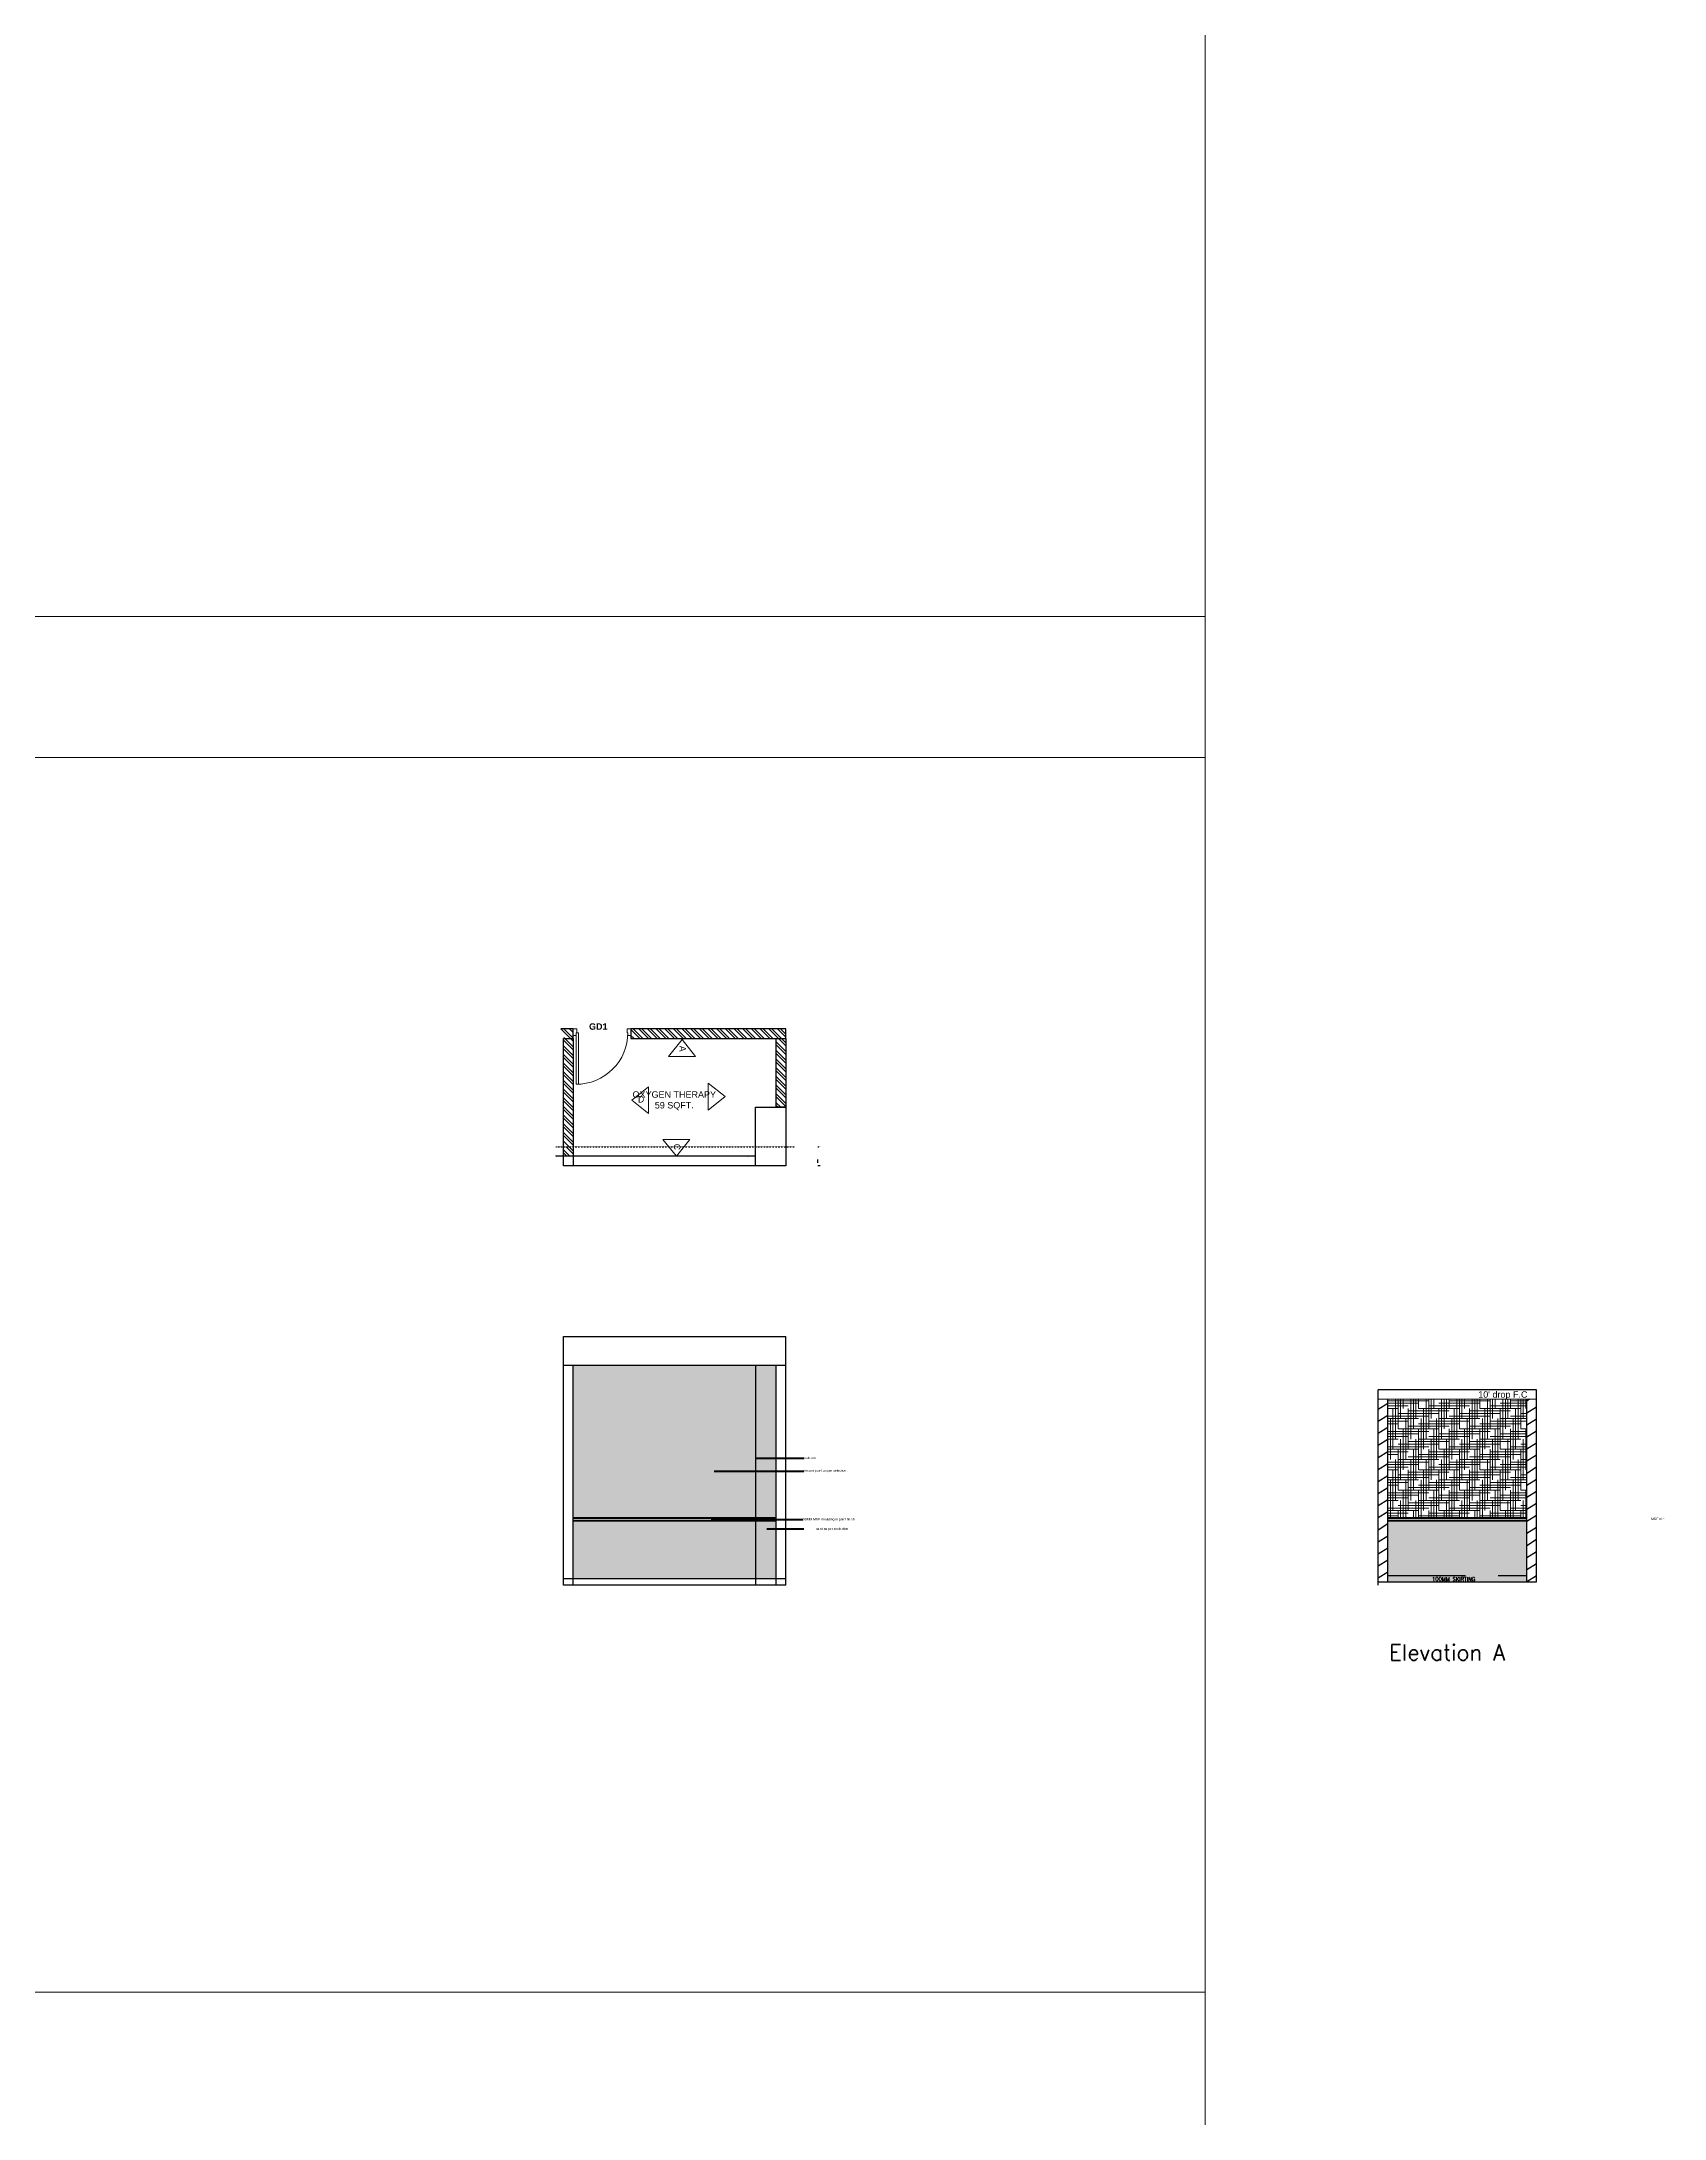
# Model space of a CAD drawing. Header units: millimetres. Extents: x 1464389 to 1998638, y -29162 to 256806.
# Drawn here: x 1644647 to 1669852, y 133348 to 165603 of the extents above; entities that cross this region are included whole.
import ezdxf

# ---------------------------------------------------------------- set-up
doc = ezdxf.new("R2010")
doc.units = ezdxf.units.MM
doc.header["$LTSCALE"] = 15
doc.linetypes.add('DASHED2', pattern=[0.375, 0.25, -0.125])
doc.layers.get('0').update_dxf_attribs({"lineweight": 5})
for name, color, linetype in [('A-TEXT', 4, 'Continuous'), ('A-WNDW', 4, 'Continuous'), ('GFC Columns', 6, 'Continuous'), ('GFC Walls', 14, 'Continuous'), ('Layer 1', 7, 'Continuous'), ('NEW WALL', 5, 'Continuous'), ('Text', 250, 'Continuous'), ('Walls & Columns', 7, 'Continuous')]:
    doc.layers.add(name, color=color, linetype=linetype)
for name, color, linetype, lineweight in [('dimension', 1, 'Continuous', 25), ('DOOR', 124, 'Continuous', 9), ('false ceiling', 124, 'Continuous', 9), ('Hatch', 252, 'Continuous', 15), ('I-ANNO-SYMB', 6, 'Continuous', 20), ('leader', 10, 'Continuous', 18), ('ledge wall line', 252, 'Continuous', 13), ('LS_DR_TEXT', 7, 'Continuous', 13)]:
    doc.layers.add(name, color=color, linetype=linetype, lineweight=lineweight)
doc.styles.add('ARIAL', font='arial.ttf')
doc.styles.add('ROMANS', font='romans.shx')
doc.dimstyles.new('MD50', dxfattribs={"dimscale": 50, "dimtxt": 1.9, "dimasz": 1.3, "dimexe": 1.3, "dimexo": 2.38, "dimgap": 1, "dimtad": 1, "dimdec": 0, "dimzin": 3, "dimdsep": 46, "dimtxsty": 'ROMANS', "dimblk": 'OBLIQUE', "dimcen": -1.9, "dimdle": 1.3, "dimclrd": 150, "dimclre": 150, "dimclrt": 256, "dimadec": 0, "dimazin": 0, "dimtfac": 1, "dimtdec": 0, "dimtix": 1, "dimtmove": 2, "dimatfit": 3, "dimfxl": 1, "dimtolj": 1, "dimtzin": 3, "dimarcsym": 0})

# ---------------------------------------------------------------- blocks, each defined once
blk = doc.blocks.new('_ArchTick')
at = {"color": 0, "linetype": 'ByBlock', "const_width": 0.15}
blk.add_lwpolyline([(-0.5, -0.5), (0.5, 0.5)], dxfattribs=at)
blk = doc.blocks.new('D900')
for points in [[(0, 840), (0, 900), (100, 900), (100, 850), (60, 850), (60, 840)], [(0, 60), (0, 0), (100, 0), (100, 50), (60, 50), (60, 60)]]:
    blk.add_lwpolyline(points, close=True)
blk.add_lwpolyline([(60, 850, -0.414214), (860, 50), (60, 50), (60, 85), (859, 85)], format="xyb")
blk = doc.blocks.new('_Oblique')
at = {"color": 0, "linetype": 'ByBlock', "lineweight": -2}
blk.add_line((-0.5, -0.5), (0.5, 0.5), dxfattribs=at)

msp = doc.modelspace()

# ---------------------------------------------------------------- hatches: boundary and pattern name
at = {"layer": 'Hatch', "ltscale": 0.25, "true_color": 0xa953a0}
h = msp.add_hatch(dxfattribs=at)
h.set_pattern_fill('HOUND', color=215, scale=25)
h.set_pattern_definition([(0, (-173824.686, 91254.508), (158.75, 39.6875), [635, -317.5]), (90, (-173824.686, 91254.508), (-39.6875, -158.75), [635, -317.5])])
h.paths.add_polyline_path([(1656058, 145044.6), (1652901, 145044.6), (1652901, 142679.6), (1656058, 142679.6)])
h.paths.add_polyline_path([(1642386.7, 145044.6), (1640408.7, 145044.6), (1640408.7, 142679.6), (1642386.7, 142679.6)])
h.paths.add_polyline_path([(1632233.5, 145044.6), (1629077.2, 145044.6), (1629077.2, 142679.6), (1632233.5, 142679.6)])
h.paths.add_polyline_path([(1620003.8, 145044.6), (1618175.9, 145044.6), (1618175.9, 142679.6), (1620003.8, 142679.6)])
h = msp.add_hatch(dxfattribs=at)
h.set_pattern_fill('HOUND', color=215, scale=25)
h.set_pattern_definition([(0, (481439.353, 282805.475), (158.75, 39.6875), [635, -317.5]), (90, (481439.353, 282805.475), (-39.6875, -158.75), [635, -317.5])])
h.paths.add_polyline_path([(1667714.9, 144516.6), (1665557.9, 144516.6), (1665557.9, 142679.6), (1667714.9, 142679.6)])
h.paths.add_polyline_path([(1666940.7, 144484.8), (1667755, 144484.8), (1667755, 144690.8), (1666940.7, 144690.8)], flags=9)
at = {"layer": 'ledge wall line', "ltscale": 0.25, "true_color": 0xccb97e}
h = msp.add_hatch(color=43, dxfattribs=at)
h.dxf.hatch_style = 1
h.paths.add_polyline_path([(1656058, 142629.6), (1652901, 142629.6), (1652901, 141729.6), (1656058, 141729.6)])
h.paths.add_polyline_path([(1642386.7, 142629.6), (1640408.7, 142629.6), (1640408.7, 141729.6), (1642386.7, 141729.6)])
h.paths.add_polyline_path([(1632233.5, 142629.6), (1629077.2, 142629.6), (1629077.2, 141729.6), (1632233.5, 141729.6)])
h.paths.add_polyline_path([(1620003.8, 142629.6), (1618175.9, 142629.6), (1618175.9, 141729.6), (1620003.8, 141729.6)])
h = msp.add_hatch(color=43, dxfattribs=at)
h.dxf.hatch_style = 1
h.paths.add_polyline_path([(1667713.5, 142631.8), (1665556.6, 142631.8), (1665556.6, 141681.8), (1667710.1, 141681.8), (1667713.5, 141683.9)])
h.paths.add_polyline_path([(1666193.7, 141682), (1666958, 141682), (1666958, 141772), (1666193.7, 141772)], flags=24)

# ---------------------------------------------------------------- linework, layer by layer
at = {"ltscale": 0.25}
for p, q in [((1615220.4, 156674.8), (1662718.6, 156674.8)), ((1615220.4, 154482.8), (1662718.6, 154482.8)), ((1615220.4, 135308.3), (1662718.6, 135308.3))]:
    msp.add_line(p, q, dxfattribs=at)
msp.add_lwpolyline([(1520964.5, 232978.4), (1662718.6, 232978.4), (1662718.6, -21144.5), (1520964.5, -21144.5)], close=True)
at = {"layer": 'A-WNDW', "ltscale": 0.5, "const_width": 14.1}
msp.add_lwpolyline([(1656702.4, 148215.5), (1656702.4, 148215.5)], dxfattribs=at)
at = {"layer": 'A-WNDW', "ltscale": 0.5}
msp.add_lwpolyline([(1656702.4, 148190.4), (1656702.4, 148190.4), (1656702.4, 148240.4)], dxfattribs=at)
at = {"layer": 'dimension', "color": 251}
for p, q in [((1652751, 150119.2), (1652751, 150119.2)), ((1655606.5, 150119.2), (1655606.5, 150119.2)), ((1652751, 148291), (1652636.8, 148291)), ((1655606.5, 148291.2), (1655606.5, 148291.2))]:
    msp.add_line(p, q, dxfattribs=at)
at = {"layer": 'false ceiling', "ltscale": 0.25}
msp.add_line((1665407.9, 144516.6), (1667865.6, 144516.6), dxfattribs=at)
at = {"layer": 'GFC Columns'}
msp.add_line((1656208, 149051.2), (1656208, 148141.2), dxfattribs=at)
msp.add_lwpolyline([(1655733, 148141.2), (1655733, 149051.2), (1656208, 149051.2), (1656208, 148291.2)], dxfattribs=at)
at = {"layer": 'GFC Walls'}
for p, q in [((1655733, 148291.2), (1652636.6, 148291.2)), ((1656208, 148141.2), (1652756.8, 148141.2))]:
    msp.add_line(p, q, dxfattribs=at)
at = {"layer": 'GFC Walls', "color": 252, "linetype": 'DASHED2', "ltscale": 0.01, "true_color": 0x939598}
for points in [[(1652636.8, 148436.2), (1656343.5, 148436.2)], [(1656702.5, 148436.2), (1656740.1, 148436.2)]]:
    msp.add_lwpolyline(points, dxfattribs=at)
at = {"layer": 'GFC Walls', "color": 252, "linetype": 'DASHED2', "ltscale": 20, "true_color": 0x939598}
msp.add_lwpolyline([(1656740, 148141.3), (1656702.4, 148141.3)], dxfattribs=at)
at = {"layer": 'I-ANNO-SYMB'}
for points in [[(1654801.3, 149841), (1654594.2, 150103.1), (1654385, 149841), (1654801.3, 149841)], [(1654076, 149371.7), (1653813.9, 149164.6), (1654076, 148955.4), (1654076, 149371.7)], [(1655001.3, 149425.5), (1655263.4, 149218.4), (1655001.3, 149009.1), (1655001.3, 149425.5)], [(1654714.1, 148553.3), (1654507, 148291.2), (1654297.8, 148553.3), (1654714.1, 148553.3)]]:
    msp.add_lwpolyline(points, dxfattribs=at)
at = {"layer": 'Layer 1', "ltscale": 0.25}
for p, q in [((1665407.9, 141679.6), (1665407.9, 144663.4)), ((1665557.9, 141679.6), (1665557.9, 144516.6)), ((1667714.9, 141679.6), (1667714.9, 144516.6)), ((1667865.6, 141679.6), (1667865.6, 144663.4)), ((1665557.9, 142679.6), (1667714.9, 142679.6)), ((1665557.9, 142669.6), (1667714.9, 142669.6)), ((1665557.9, 142639.6), (1667714.9, 142639.6)), ((1665557.9, 142629.6), (1667714.9, 142629.6)), ((1665557.9, 141779.6), (1666759.8, 141779.6)), ((1667268.3, 141779.6), (1667714.9, 141779.6))]:
    msp.add_line(p, q, dxfattribs=at)
at = {"layer": 'Layer 1', "color": 8, "linetype": 'Continuous', "ltscale": 0.25}
for p, q in [((1667758, 144516.6), (1667714.9, 144489.7)), ((1665557.9, 144452.2), (1665407.9, 144358.5)), ((1665557.9, 144265), (1665407.9, 144171.3)), ((1667865.6, 144396.6), (1667714.9, 144302.5)), ((1667865.6, 144209.5), (1667714.9, 144115.3)), ((1665557.9, 144077.8), (1665407.9, 143984.1)), ((1665557.9, 143890.6), (1665407.9, 143796.9)), ((1667865.6, 144022.3), (1667714.9, 143928.1)), ((1665557.9, 143703.5), (1665407.9, 143609.7)), ((1667865.6, 143835.1), (1667714.9, 143740.9)), ((1667865.6, 143647.9), (1667714.9, 143553.7)), ((1665557.9, 143516.3), (1665407.9, 143422.5)), ((1665557.9, 143329.1), (1665407.9, 143235.3)), ((1667865.6, 143460.7), (1667714.9, 143366.5)), ((1667865.6, 143273.5), (1667714.9, 143179.3)), ((1665557.9, 143141.9), (1665407.9, 143048.1)), ((1665557.9, 142954.7), (1665407.9, 142860.9)), ((1667865.6, 143086.3), (1667714.9, 142992.1)), ((1667865.6, 142899.1), (1667714.9, 142804.9)), ((1665557.9, 142767.5), (1665407.9, 142673.8)), ((1665557.9, 142580.3), (1665407.9, 142486.6)), ((1667865.6, 142711.9), (1667714.9, 142617.7)), ((1665557.9, 142393.1), (1665407.9, 142299.4)), ((1667865.6, 142524.7), (1667714.9, 142430.5)), ((1667865.6, 142337.5), (1667714.9, 142243.3)), ((1665557.9, 142205.9), (1665407.9, 142112.2)), ((1665557.9, 142018.7), (1665407.9, 141925)), ((1667865.6, 142150.3), (1667714.9, 142056.1)), ((1667865.6, 141963.1), (1667714.9, 141868.9)), ((1665557.9, 141831.5), (1665407.9, 141737.8)), ((1667865.6, 141775.9), (1667714.9, 141681.8))]:
    msp.add_line(p, q, dxfattribs=at)
at = {"layer": 'Layer 1', "ltscale": 0.25}
for points in [[(1667865.6, 144663.4), (1665407.9, 144663.4)], [(1665407.9, 141679.6), (1667865.6, 141679.6)]]:
    msp.add_lwpolyline(points, dxfattribs=at)
at = {"layer": 'ledge wall line', "linetype": 'Continuous'}
for p, q in [((1652861.9, 150119.2), (1652711.9, 150269.2)), ((1652901, 149945.4), (1652751, 150095.4)), ((1652901, 149855.6), (1652751, 150005.6)), ((1652901, 150125), (1652756.8, 150269.2)), ((1652772.1, 150119.2), (1652756.8, 150134.5)), ((1652901, 149990.3), (1652772.1, 150119.2)), ((1652772.1, 150119.2), (1652772.1, 150119.2)), ((1652901, 150214.8), (1652846.6, 150269.2)), ((1652901, 150080.1), (1652861.9, 150119.2)), ((1652861.9, 150119.2), (1652861.9, 150119.2)), ((1652901, 150259.7), (1652891.5, 150269.2)), ((1653939.6, 150119.2), (1653801, 150257.7)), ((1653849.8, 150119.2), (1653801, 150167.9)), ((1653804.9, 150119.2), (1653801, 150123)), ((1653984.5, 150119.2), (1653834.5, 150269.2)), ((1654074.3, 150119.2), (1653924.3, 150269.2)), ((1654119.2, 150119.2), (1653969.2, 150269.2)), ((1654209, 150119.2), (1654059, 150269.2)), ((1654253.9, 150119.2), (1654103.9, 150269.2)), ((1654343.7, 150119.2), (1654193.7, 150269.2)), ((1654388.6, 150119.2), (1654238.6, 150269.2)), ((1654478.4, 150119.2), (1654328.4, 150269.2)), ((1654523.3, 150119.2), (1654373.3, 150269.2)), ((1654613.1, 150119.2), (1654463.1, 150269.2)), ((1654658, 150119.2), (1654508, 150269.2)), ((1654747.8, 150119.2), (1654597.8, 150269.2)), ((1654792.7, 150119.2), (1654642.7, 150269.2)), ((1654882.5, 150119.2), (1654732.5, 150269.2)), ((1654927.4, 150119.2), (1654777.4, 150269.2)), ((1655017.2, 150119.2), (1654867.2, 150269.2)), ((1655062.1, 150119.2), (1654912.1, 150269.2)), ((1655151.9, 150119.2), (1655001.9, 150269.2)), ((1655196.8, 150119.2), (1655046.8, 150269.2)), ((1655286.6, 150119.2), (1655136.6, 150269.2)), ((1655331.5, 150119.2), (1655181.5, 150269.2)), ((1655421.3, 150119.2), (1655271.3, 150269.2)), ((1655466.2, 150119.2), (1655316.2, 150269.2)), ((1655556, 150119.2), (1655406, 150269.2)), ((1655600.9, 150119.2), (1655450.9, 150269.2)), ((1655690.7, 150119.2), (1655540.7, 150269.2)), ((1655735.6, 150119.2), (1655585.6, 150269.2)), ((1655825.4, 150119.2), (1655675.4, 150269.2)), ((1655870.3, 150119.2), (1655720.3, 150269.2)), ((1655960.1, 150119.2), (1655810.1, 150269.2)), ((1656005, 150119.2), (1655855, 150269.2)), ((1656094.8, 150119.2), (1655944.8, 150269.2)), ((1656139.7, 150119.2), (1655989.7, 150269.2)), ((1656207.4, 149916.8), (1656057.3, 150066.9)), ((1656207.4, 149871.8), (1656057.3, 150021.9)), ((1656207.3, 150141.4), (1656079.5, 150269.2)), ((1656207.3, 150006.6), (1656094.8, 150119.2)), ((1656207.3, 150186.3), (1656124.4, 150269.2)), ((1656207.3, 150051.6), (1656139.7, 150119.2)), ((1652901, 149810.7), (1652751, 149960.7)), ((1652901, 149720.9), (1652751, 149870.9)), ((1652901, 149676), (1652751, 149826)), ((1652901, 149586.2), (1652751, 149736.2)), ((1652901, 149541.3), (1652751, 149691.3)), ((1656207.5, 149782), (1656057.4, 149932.1)), ((1656207.5, 149737.1), (1656057.4, 149887.2)), ((1656207.6, 149647.2), (1656057.5, 149797.3)), ((1656207.6, 149602.3), (1656057.5, 149752.4)), ((1656207.7, 149512.4), (1656057.6, 149662.5)), ((1652901, 149451.5), (1652751, 149601.5)), ((1652901, 149406.6), (1652751, 149556.6)), ((1652901, 149316.8), (1652751, 149466.8)), ((1652901, 149271.9), (1652751, 149421.9)), ((1656207.7, 149467.5), (1656057.6, 149617.6)), ((1656207.8, 149377.6), (1656057.7, 149527.7)), ((1656207.8, 149332.7), (1656057.7, 149482.8)), ((1656207.8, 149242.8), (1656057.7, 149392.9)), ((1656207.9, 149197.9), (1656057.8, 149348)), ((1652901, 149182.1), (1652751, 149332.1)), ((1652901, 149137.2), (1652751, 149287.2)), ((1652901, 149047.4), (1652751, 149197.4)), ((1652901, 149002.5), (1652751, 149152.5)), ((1652901, 148912.7), (1652751, 149062.7)), ((1652901, 148867.8), (1652751, 149017.8)), ((1656207.9, 149108), (1656057.8, 149258.1)), ((1656208, 149063.1), (1656057.9, 149213.2)), ((1656130.1, 149051.2), (1656057.9, 149123.3)), ((1656085.2, 149051.2), (1656058, 149078.4)), ((1652901, 148777.9), (1652751, 148927.9)), ((1652901, 148733), (1652751, 148883)), ((1652901, 148643.2), (1652751, 148793.2)), ((1652901, 148598.3), (1652751, 148748.3)), ((1652901, 148508.5), (1652751, 148658.5)), ((1652901, 148463.6), (1652751, 148613.6)), ((1652901, 148373.8), (1652751, 148523.8)), ((1652756.8, 148473.1), (1652751, 148478.9)), ((1652839.1, 148301), (1652751, 148389.1)), ((1652901, 148328.9), (1652793.8, 148436.2)), ((1652794.2, 148301), (1652751, 148344.2))]:
    msp.add_line(p, q, dxfattribs=at)
at = {"layer": 'NEW WALL', "ltscale": 0.25}
msp.add_lwpolyline([(1652751, 150119.2), (1652901, 150119.2), (1652901, 150269.2), (1652711.9, 150269.2)], dxfattribs=at)
msp.add_lwpolyline([(1652901, 148141.2), (1652751, 148141.2), (1652751, 150119.2), (1652901, 150119.2)], close=True, dxfattribs=at)
at = {"layer": 'NEW WALL', "color": 5, "ltscale": 0.25}
for points in [[(1653801, 150119.2), (1656207.3, 150119.2), (1656207.3, 150269.2), (1653801, 150269.2)], [(1656057.3, 150119.2), (1656207.3, 150119.2), (1656208, 149051.2), (1656058, 149051.2)]]:
    msp.add_lwpolyline(points, close=True, dxfattribs=at)
at = {"layer": 'Walls & Columns', "ltscale": 0.25}
for p, q in [((1652751, 141629.6), (1652751, 145494.6)), ((1652751, 145494.6), (1656208, 145494.6)), ((1656208, 141629.6), (1656208, 145494.6)), ((1652751, 145044.6), (1656208, 145044.6)), ((1652901, 141629.6), (1652901, 145044.6)), ((1655733, 145044.6), (1655733, 141629.6)), ((1656058, 141629.6), (1656058, 145044.6)), ((1652901, 142679.6), (1656058, 142679.6)), ((1652901, 142669.6), (1656058, 142669.6)), ((1652901, 142639.6), (1656058, 142639.6)), ((1652901, 142629.6), (1656058, 142629.6))]:
    msp.add_line(p, q, dxfattribs=at)
for points in [[(1656208, 141729.6), (1652751, 141729.6)], [(1656208, 141629.6), (1652751, 141629.6)], [(1665407.9, 141629.6), (1665407.9, 141729.6)]]:
    msp.add_lwpolyline(points, dxfattribs=at)

# ---------------------------------------------------------------- block references
at = {"layer": 'dimension', "color": 251, "xscale": 30, "yscale": 30, "zscale": 30}
for p, rotation in [((1655606.5, 150119.2), 90), ((1652636.8, 148291), 270), ((1655606.5, 148291.2), 270)]:
    msp.add_blockref('_ArchTick', p, dxfattribs=dict(at, rotation=rotation))
at = {"layer": 'DOOR', "xscale": 1.000017408152323, "yscale": 1.000017408152323, "zscale": 1.000017408152323, "rotation": 270.0000000195236}
msp.add_blockref('D900', (1652901, 150269.1), dxfattribs=at)

# ---------------------------------------------------------------- texts
at = {"layer": 'A-TEXT', "ltscale": 0.25, "insert": (1652642.4, 150355.4), "char_height": 100, "attachment_point": 1, "style": 'ARIAL'}
msp.add_mtext_dynamic_manual_height_columns('\\pxqc,t11;{\\fArial|b1|i0|c0|p34;GD1}', width=1302.77, gutter_width=250, heights=[0], dxfattribs=at)
at = {"layer": 'Layer 1', "ltscale": 0.25, "style": 'ROMANS'}
msp.add_text('Elevation A', height=244.532, dxfattribs=at).set_placement((1665576.2, 140462.5))
at = {"layer": 'LS_DR_TEXT', "char_height": 100, "rotation": 270}
for s, insert, attachment_point in [('A', (1654654.9, 150006), 1), ('C', (1654567.7, 148388.2), 3)]:
    msp.add_mtext_dynamic_manual_height_columns(s, width=102.811, gutter_width=375, heights=[0], dxfattribs=dict(at, insert=insert, attachment_point=attachment_point))
at = {"layer": 'LS_DR_TEXT', "insert": (1653910.9, 149225.3), "char_height": 100, "attachment_point": 1}
msp.add_mtext_dynamic_manual_height_columns('D', width=102.811, gutter_width=375, heights=[0], dxfattribs=at)
at = {"layer": 'LS_DR_TEXT', "ltscale": 0.25, "char_height": 36.48, "width": 2655.202, "attachment_point": 3, "style": 'ARIAL'}
for s, insert in [('column', (1656668.9, 143625.6)), ('texture paint as per selection . ', (1657171.8, 143429.1)), ('50MM MDF moulding in paint finish ', (1657273.1, 142671.4)), ('MDF trim', (1669855.8, 142678)), ('paint as per seclection', (1657176.2, 142524.9))]:
    msp.add_mtext(s, dxfattribs=dict(at, insert=insert))
at = {"layer": 'LS_DR_TEXT', "ltscale": 0.25, "insert": (1666194.2, 141754.9), "char_height": 60, "attachment_point": 1, "style": 'ROMANS'}
msp.add_mtext_dynamic_manual_height_columns('\\pxqc;100MM SKIRTING', width=765.98, gutter_width=375, heights=[0], dxfattribs=at)
at = {"layer": 'Text', "ltscale": 0.25, "char_height": 100, "style": 'ARIAL'}
for s, width, insert, attachment_point in [('\\pxqc;OXYGEN THERAPY\\P59 SQFT.', 1689.485, (1653629.1, 149300.1), 1), ("10' drop F.C", 1302.77, (1667724.5, 144641.1), 3)]:
    msp.add_mtext_dynamic_manual_height_columns(s, width=width, gutter_width=250, heights=[0], dxfattribs=dict(at, insert=insert, attachment_point=attachment_point))

# ---------------------------------------------------------------- leaders
at = {"layer": 'leader', "color": 1, "ltscale": 0.25}
for points in [[(1655733, 143600.5), (1656491.7, 143600.5)], [(1655092.3, 143399.6), (1656486.7, 143399.6)], [(1655046.4, 142648.1), (1656471.3, 142648.1)], [(1655913, 142505.6), (1656486.7, 142505.6)]]:
    msp.add_leader(points, dimstyle='MD50', override={"dimtxt": 2, "dimasz": 2, "dimgap": 1, "dimtad": 0, "dimclrd": 256, "dimclre": 8, "dimclrt": 1, "dimfxl": 30, "dimlwd": 65535, "dimlwe": 65535, "dimarcsym": 2}, dxfattribs=at)

doc.saveas('drawing.dxf')
